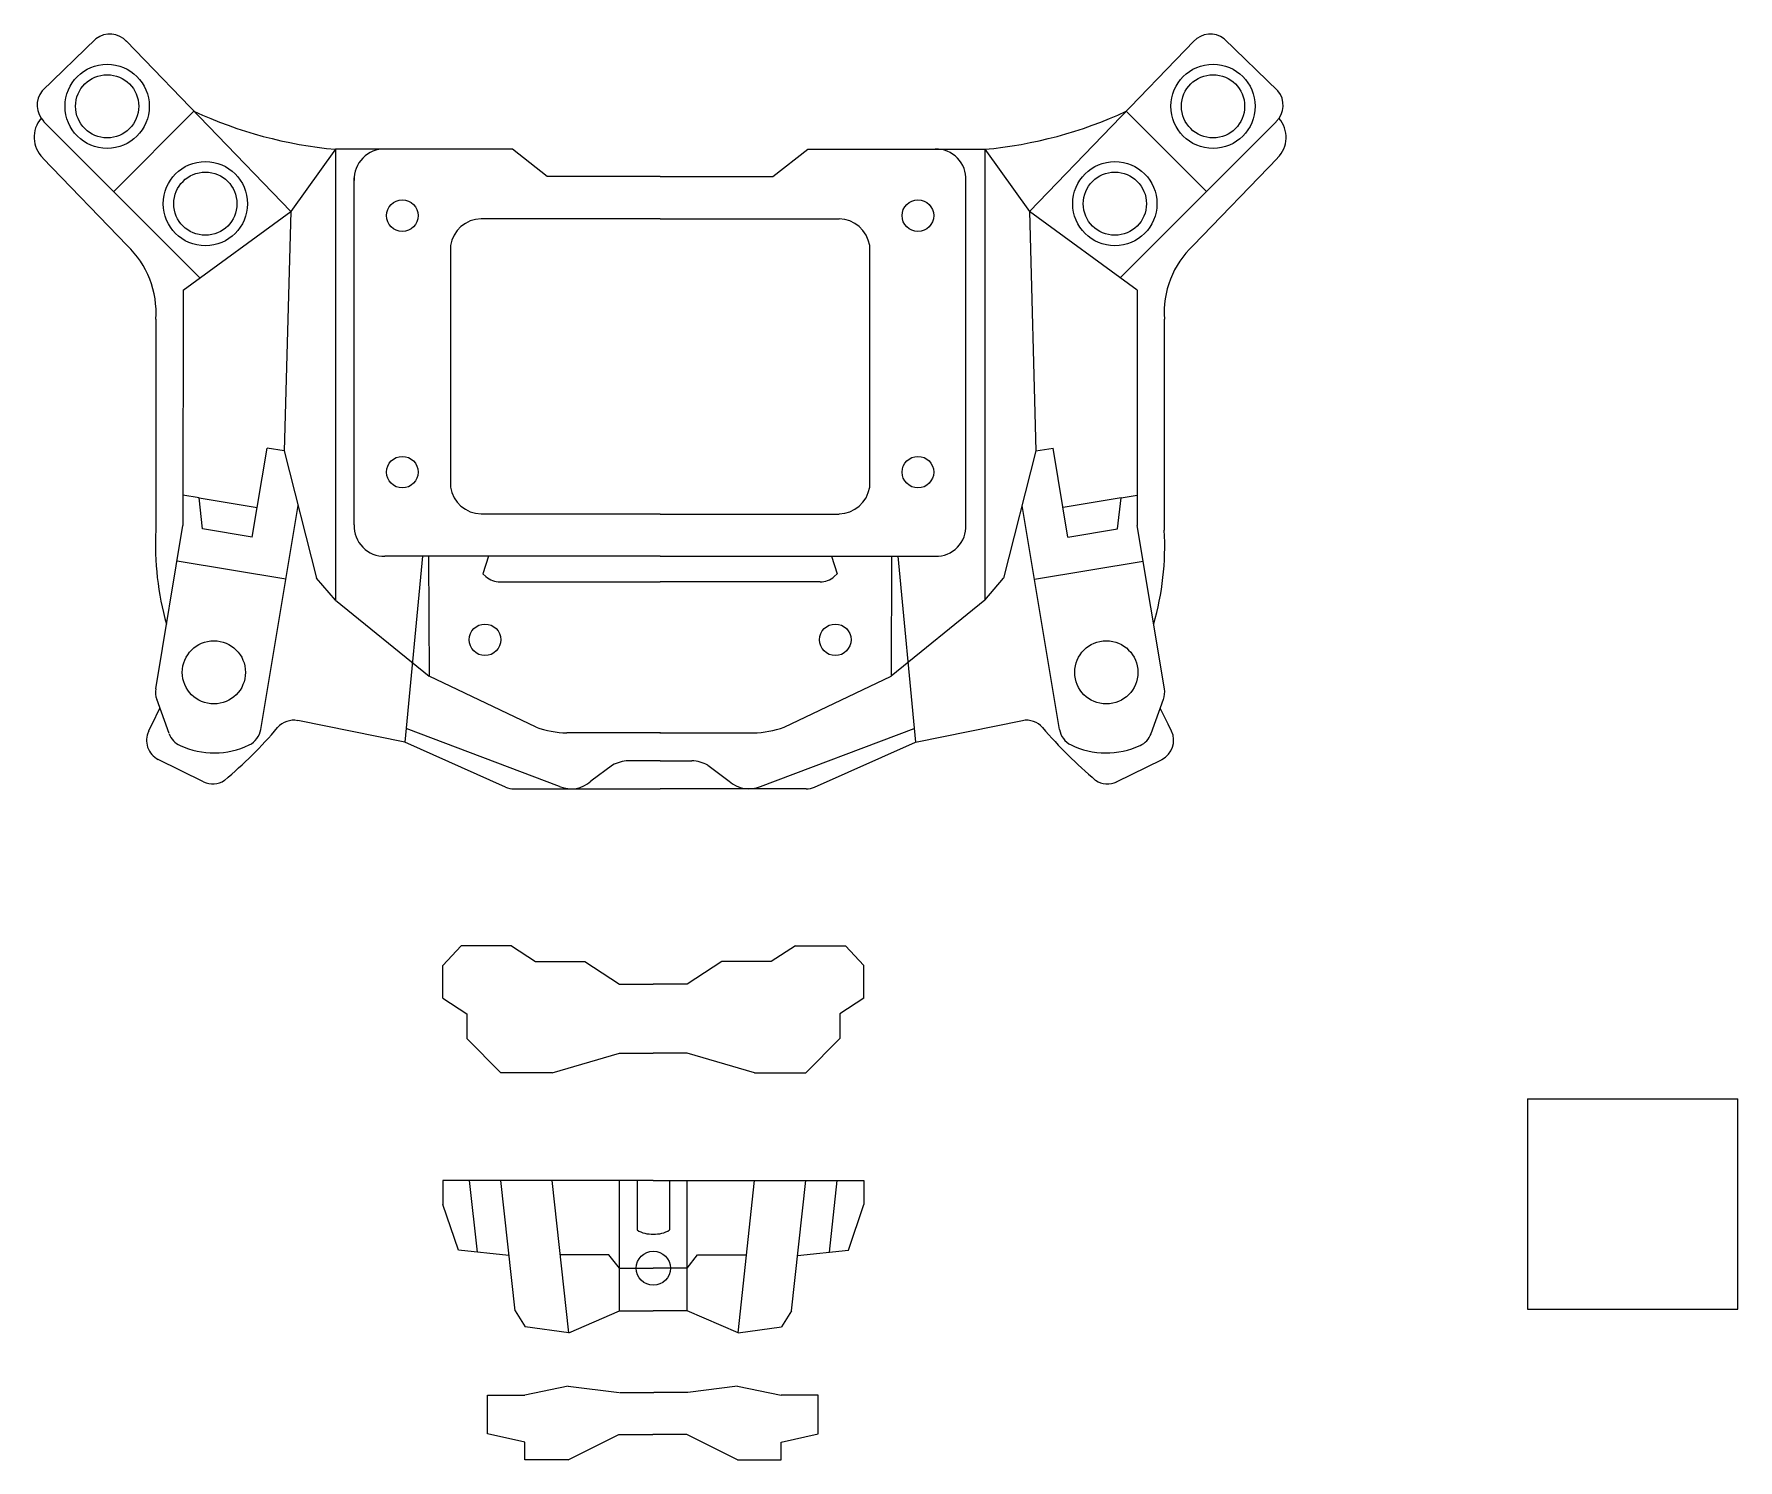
# Model space of a CAD drawing. Header units: inches. Extents: x -39 to 123, y -43 to 92.
import ezdxf

# ---------------------------------------------------------------- set-up
doc = ezdxf.new("R2010")
doc.units = ezdxf.units.IN
doc.header["$MEASUREMENT"] = 0

msp = doc.modelspace()

# ---------------------------------------------------------------- linework, layer by layer
for p, q in [((-33.4, 91.77), (-38.5, 86.82)), ((-14.89, 75.35), (-30.54, 91.56)), ((55.26, 75.35), (70.91, 91.56)), ((73.77, 91.77), (78.87, 86.82)), ((-31.74, 77.22), (-24.1, 84.89)), ((72.11, 77.22), (64.47, 84.89)), ((-23.53, 69.05), (-38.34, 83.89)), ((63.9, 69.05), (78.71, 83.89)), ((-10.65, 81.27), (-14.89, 75.35)), ((6.16, 81.27), (-10.65, 81.27)), ((-10.65, 81.27), (-10.65, 38.45)), ((9.47, 78.67), (6.16, 81.27)), ((30.9, 78.67), (34.21, 81.27)), ((34.21, 81.27), (51.02, 81.27)), ((51.02, 81.27), (55.26, 75.35)), ((51.02, 81.27), (51.02, 38.45)), ((-30.44, 72.14), (-38.45, 80.44)), ((70.81, 72.14), (78.82, 80.44)), ((-8.87, 45.6), (-8.87, 78.57)), ((20.18, 78.67), (9.47, 78.67)), ((20.18, 78.67), (30.9, 78.67)), ((49.24, 45.6), (49.24, 78.57)), ((-25.13, 67.88), (-14.89, 75.35)), ((-14.89, 75.35), (-15.51, 52.62)), ((20.18, 74.67), (3.19, 74.67)), ((20.18, 74.67), (37.18, 74.67)), ((65.5, 67.88), (55.26, 75.35)), ((55.26, 75.35), (55.88, 52.62)), ((0.28, 72.13), (0.28, 49.18)), ((40.09, 72.13), (40.09, 49.18)), ((-25.13, 67.88), (-25.14, 45.54)), ((65.5, 67.88), (65.51, 45.54)), ((-27.71, 65.13), (-27.71, 45.09)), ((68.08, 65.13), (68.08, 45.09)), ((-18.56, 44.44), (-17.15, 52.89)), ((-15.51, 52.62), (-17.15, 52.89)), ((-15.51, 52.62), (-12.44, 40.53)), ((55.88, 52.62), (52.81, 40.53)), ((55.88, 52.62), (57.52, 52.89)), ((58.93, 44.44), (57.52, 52.89)), ((-23.6, 48.18), (-25.14, 48.44)), ((-23.27, 45.23), (-23.6, 48.18)), ((-23.6, 48.18), (-18.09, 47.26)), ((-17.75, 26.18), (-14.2, 47.45)), ((58.12, 26.18), (54.57, 47.45)), ((63.97, 48.18), (58.46, 47.26)), ((63.64, 45.23), (63.97, 48.18)), ((63.97, 48.18), (65.51, 48.44)), ((-27.72, 30.05), (-25.14, 45.54)), ((20.18, 46.63), (3.19, 46.63)), ((20.18, 46.63), (37.18, 46.63)), ((68.09, 30.05), (65.51, 45.54)), ((-18.56, 44.44), (-23.27, 45.23)), ((58.93, 44.44), (63.64, 45.23)), ((-15.37, 40.44), (-25.7, 42.16)), ((1.17, 42.63), (-5.95, 42.63)), ((-2.39, 42.63), (-4.06, 24.98)), ((-1.81, 42.63), (-1.75, 31.24)), ((20.18, 42.63), (1.17, 42.63)), ((3.9, 42.63), (3.36, 40.96)), ((20.18, 42.63), (39.2, 42.63)), ((36.47, 42.63), (37.01, 40.96)), ((39.2, 42.63), (46.32, 42.63)), ((42.18, 42.63), (42.12, 31.24)), ((42.76, 42.63), (44.43, 24.98)), ((55.74, 40.44), (66.07, 42.16)), ((-10.65, 38.45), (-12.44, 40.53)), ((3.64, 40.7), (3.36, 40.96)), ((36.73, 40.7), (37.01, 40.96)), ((51.02, 38.45), (52.81, 40.53)), ((4.99, 40.18), (20.18, 40.18)), ((35.38, 40.18), (20.18, 40.18)), ((-10.65, 38.45), (-1.75, 31.24)), ((51.02, 38.45), (42.12, 31.24)), ((8.41, 26.38), (-1.75, 31.24)), ((31.96, 26.38), (42.12, 31.24)), ((-28.07, 26.68), (-27.32, 28.19)), ((-26.45, 25.78), (-27.63, 29.04)), ((66.82, 25.78), (68, 29.04)), ((68.44, 26.68), (67.69, 28.19)), ((-28.4, 26.01), (-28.07, 26.68)), ((-4.06, 24.98), (-14.24, 27.02)), ((10.64, 20.75), (-3.94, 26.27)), ((29.73, 20.75), (44.31, 26.27)), ((44.43, 24.98), (54.61, 27.02)), ((68.77, 26.01), (68.44, 26.68)), ((5.51, 20.71), (-4.06, 24.98)), ((20.22, 25.85), (11.34, 25.85)), ((20.15, 25.85), (29.03, 25.85)), ((34.86, 20.71), (44.43, 24.98)), ((-23.18, 21.21), (-27.49, 23.33)), ((15.66, 22.78), (13.62, 21.27)), ((20.18, 23.21), (17.17, 23.21)), ((20.18, 23.21), (23.2, 23.21)), ((24.71, 22.78), (26.75, 21.27)), ((63.55, 21.21), (67.86, 23.33)), ((6.32, 20.54), (20.18, 20.54)), ((34.05, 20.54), (20.18, 20.54)), ((-0.46, 3.78), (1.3, 5.63)), ((6.06, 5.63), (1.3, 5.63)), ((6.06, 5.63), (8.35, 4.13)), ((33.03, 5.63), (30.74, 4.13)), ((33.03, 5.63), (37.79, 5.63)), ((39.54, 3.78), (37.79, 5.63)), ((-0.46, 0.67), (-0.46, 3.78)), ((8.35, 4.13), (13.04, 4.13)), ((13.04, 4.13), (16.32, 2)), ((26.04, 4.13), (22.76, 2)), ((30.74, 4.13), (26.04, 4.13)), ((39.54, 0.67), (39.54, 3.78)), ((16.32, 2), (19.54, 2)), ((22.76, 2), (19.54, 2)), ((-0.46, 0.67), (1.83, -0.82)), ((39.54, 0.67), (37.25, -0.82)), ((1.83, -0.82), (1.83, -3.16)), ((37.25, -0.82), (37.25, -3.16)), ((5.04, -6.44), (1.83, -3.16)), ((34.04, -6.44), (37.25, -3.16)), ((9.94, -6.44), (16.32, -4.57)), ((16.32, -4.57), (19.54, -4.57)), ((22.76, -4.57), (19.54, -4.57)), ((29.14, -6.44), (22.76, -4.57)), ((9.94, -6.44), (5.04, -6.44)), ((29.14, -6.44), (34.04, -6.44)), ((102.57, -8.88), (122.57, -8.88)), ((102.57, -8.88), (102.57, -28.88)), ((122.57, -28.88), (122.57, -8.88)), ((19.54, -16.66), (-0.46, -16.66)), ((-0.46, -16.66), (-0.46, -18.94)), ((19.54, -16.66), (1.83, -16.66)), ((2.83, -23.45), (2.07, -16.66)), ((6.42, -29.02), (5.04, -16.66)), ((11.5, -31.12), (9.94, -16.66)), ((16.32, -29.02), (16.32, -16.66)), ((18, -16.66), (18, -21.34)), ((19.54, -16.66), (37.25, -16.66)), ((19.54, -16.66), (39.54, -16.66)), ((21.09, -16.66), (21.09, -21.34)), ((22.76, -29.02), (22.76, -16.66)), ((27.59, -31.12), (29.14, -16.66)), ((32.67, -29.02), (34.04, -16.66)), ((36.26, -23.45), (37.01, -16.66)), ((39.54, -16.66), (39.54, -18.94)), ((1.02, -23.27), (-0.46, -18.94)), ((38.07, -23.27), (39.54, -18.94)), ((5.83, -23.76), (1.02, -23.27)), ((15.33, -23.71), (10.7, -23.71)), ((16.32, -24.98), (15.33, -23.71)), ((22.76, -24.98), (23.75, -23.71)), ((23.75, -23.71), (28.38, -23.71)), ((33.25, -23.76), (38.07, -23.27)), ((16.32, -24.98), (19.54, -24.98)), ((22.76, -24.98), (19.54, -24.98)), ((6.42, -29.02), (7.36, -30.53)), ((11.5, -31.12), (16.32, -29.02)), ((16.32, -29.02), (19.54, -29.02)), ((22.76, -29.02), (19.54, -29.02)), ((27.59, -31.12), (22.76, -29.02)), ((32.67, -29.02), (31.72, -30.53)), ((102.57, -28.88), (122.57, -28.88)), ((11.5, -31.12), (7.36, -30.53)), ((27.59, -31.12), (31.72, -30.53)), ((3.8, -40.7), (3.8, -37.02)), ((3.8, -37.02), (7.32, -37.02)), ((11.45, -36.17), (7.32, -37.02)), ((11.45, -36.17), (16.31, -36.77)), ((16.37, -36.77), (19.59, -36.77)), ((22.81, -36.77), (19.59, -36.77)), ((27.54, -36.17), (22.81, -36.77)), ((27.54, -36.17), (31.68, -37.02)), ((35.2, -37.02), (31.68, -37.02)), ((35.2, -40.7), (35.2, -37.02)), ((7.32, -41.51), (3.8, -40.7)), ((7.32, -43.18), (7.32, -41.51)), ((11.45, -43.18), (16.28, -40.78)), ((16.28, -40.78), (19.5, -40.78)), ((22.72, -40.78), (19.5, -40.78)), ((27.54, -43.18), (22.72, -40.78)), ((31.68, -41.51), (35.2, -40.7)), ((31.68, -43.18), (31.68, -41.51)), ((11.45, -43.18), (7.32, -43.18)), ((27.54, -43.18), (31.68, -43.18))]:
    msp.add_line(p, q)
for centre, radius in [((-32.34, 85.35), 4), ((72.71, 85.35), 4), ((-32.34, 85.35), 3), ((72.71, 85.35), 3), ((-23.01, 76.1), 4), ((63.38, 76.1), 4), ((-23.01, 76.1), 3), ((63.38, 76.1), 3), ((-4.3, 74.97), 1.5), ((44.67, 74.97), 1.5), ((-4.3, 50.61), 1.5), ((44.67, 50.61), 1.5), ((3.55, 34.69), 1.5), ((36.82, 34.69), 1.5), ((-22.2, 31.6), 3), ((62.57, 31.6), 3), ((19.54, -24.98), 1.62)]:
    msp.add_circle(centre, radius)
for centre, radius, start, end in [((-32.09, 90.01), 2.19, 42.946, 126.7345), ((72.46, 90.01), 2.19, 53.2655, 137.054), ((-36.8, 85.45), 2.19, 141.1973, 224.9858), ((77.17, 85.45), 2.19, 315.0142, 38.8027), ((-36.54, 82.41), 2.74, 138.8221, 225.7644), ((-6.96, 121.8), 40.7, 245.1047, 264.8098), ((47.33, 121.8), 40.7, 275.1902, 294.8953), ((76.91, 82.41), 2.74, 314.2356, 41.1779), ((-6.03, 78.44), 2.84, 88.3662, 182.6077), ((46.4, 78.44), 2.84, 357.3923, 91.6338), ((3.26, 71.65), 3.02, 91.3959, 170.9617), ((37.11, 71.65), 3.02, 9.0383, 88.6041), ((-36.49, 65.74), 8.8, 356.0177, 46.5756), ((76.86, 65.74), 8.8, 133.4244, 183.9823), ((3.26, 49.66), 3.02, 189.0383, 268.6041), ((37.11, 49.66), 3.02, 271.3959, 350.9617), ((-6.03, 45.47), 2.84, 177.3923, 271.6338), ((46.4, 45.47), 2.84, 268.3662, 2.6077), ((-0.8, 43.63), 26.95, 176.8866, 196.0514), ((41.17, 43.63), 26.95, 343.9486, 3.1134), ((4.99, 42.18), 2, 227.7795, 270), ((35.38, 42.18), 2, 270, 312.2205), ((-25.75, 29.72), 2, 170.5292, 199.9487), ((66.12, 29.72), 2, 340.0513, 9.4708), ((-26.6, 25.13), 2, 153.7807, 243.7807), ((-49.61, 54.98), 44.04, 310.2034, 319.4505), ((-19.72, 26.51), 2, 295.7707, 350.5292), ((-14.63, 25.05), 2, 78.6835, 139.4505), ((11.55, 35.36), 9.51, 250.7106, 268.6948), ((28.82, 35.36), 9.51, 271.3052, 289.2894), ((55, 25.05), 2, 40.5495, 101.3165), ((89.98, 54.98), 44.04, 220.5495, 229.7966), ((60.09, 26.51), 2, 189.4708, 244.2293), ((66.97, 25.13), 2, 296.2193, 26.2193), ((-24.57, 26.46), 2, 199.9487, 245.2374), ((-22.19, 31.62), 7.67, 245.2374, 295.7707), ((62.56, 31.62), 7.67, 244.2293, 294.7626), ((64.94, 26.46), 2, 294.7626, 340.0513), ((17.3, 19.87), 3.34, 92.3307, 119.5374), ((23.07, 19.87), 3.34, 60.4626, 87.6693), ((-22.3, 23.01), 2, 243.7807, 303.9443), ((11.72, 23.37), 2.83, 247.6221, 312.1354), ((28.65, 23.37), 2.83, 227.8646, 292.3779), ((62.67, 23.01), 2, 236.0557, 296.2193), ((6.32, 22.54), 2, 245.9699, 270), ((34.05, 22.54), 2, 270, 294.0301), ((19.36, -19.18), 2.56, 237.7056, 273.9993), ((19.72, -19.18), 2.56, 266.0007, 302.2944)]:
    msp.add_arc(centre, radius, start, end)

doc.saveas('drawing.dxf')
